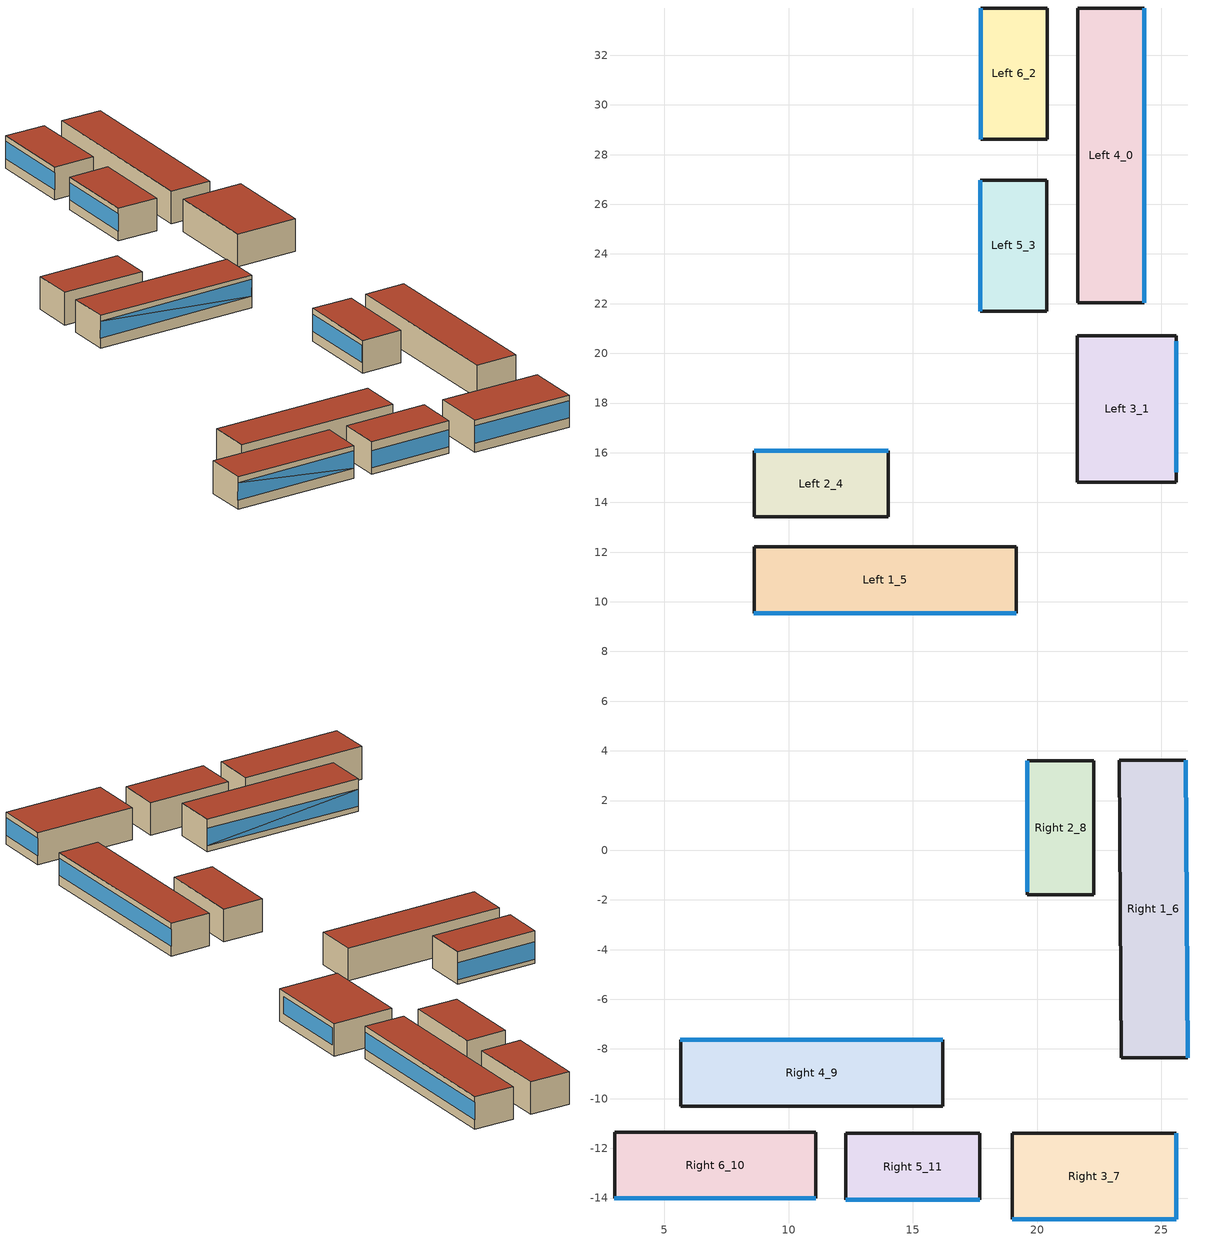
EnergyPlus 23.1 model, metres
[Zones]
Left 4_0
 floor outside (UVal_0.2_Mass): 24.31,22.04 21.64,22.04 21.64,33.9 24.31,33.9 z15.3
 wall outside (UVal_0.2_Light): 24.31,22.04 24.31,33.9 21.64,33.9 21.64,22.04 24.31,22.04 z15.3:17.4
 window (defaultGlazing): 24.31,22.04 24.31,33.9 z15.94:17.04
 roof outside (UVal_0.4_Mass): 24.31,33.9 21.64,33.9 21.64,22.04 24.31,22.04 z17.4
Left 3_1
 floor outside (UVal_0.2_Mass): 25.61,14.81 21.61,14.81 21.61,20.71 25.61,20.71 z15.3
 wall outside (UVal_0.2_Light): 25.61,14.81 25.61,20.71 21.61,20.71 21.61,14.81 25.61,14.81 z15.3:17.4
 window (defaultGlazing): 25.61,15.22 25.61,20.5 z15.94:17.04
 roof outside (UVal_0.4_Mass): 25.61,20.71 21.61,20.71 21.61,14.81 25.61,14.81 z17.4
Left 6_2
 floor outside (UVal_0.2_Mass): 20.41,28.63 17.74,28.63 17.74,33.9 20.41,33.9 z15.3
 wall outside (UVal_0.2_Light): 20.41,28.63 20.41,33.9 17.74,33.9 17.74,28.63 20.41,28.63 z15.3:17.4
 window (defaultGlazing): 17.74,33.9 17.74,28.63 z15.94:17.04
 roof outside (UVal_0.4_Mass): 20.41,33.9 17.74,33.9 17.74,28.63 20.41,28.63 z17.4
Left 5_3
 floor outside (UVal_0.2_Mass): 20.39,21.7 17.71,21.7 17.71,26.98 20.39,26.98 z15.3
 wall outside (UVal_0.2_Light): 20.39,21.7 20.39,26.98 17.71,26.98 17.71,21.7 20.39,21.7 z15.3:17.4
 window (defaultGlazing): 17.71,26.98 17.71,21.7 z15.94:17.04
 roof outside (UVal_0.4_Mass): 20.39,26.98 17.71,26.98 17.71,21.7 20.39,21.7 z17.4
Left 2_4
 floor outside (UVal_0.2_Mass): 14.01,16.09 14.01,13.41 8.61,13.41 8.61,16.09 z15.3
 wall outside (UVal_0.2_Light): 14.01,16.09 8.61,16.09 8.61,13.41 14.01,13.41 14.01,16.09 z15.3:17.4
 window (defaultGlazing): 14.01,16.09 8.61,16.09 z15.58:16.68
 roof outside (UVal_0.4_Mass): 8.61,16.09 8.61,13.41 14.01,13.41 14.01,16.09 z17.4
Left 1_5
 floor outside (UVal_0.2_Mass): 19.16,12.21 19.16,9.54 8.61,9.54 8.61,12.21 z15.3
 wall outside (UVal_0.2_Light): 19.16,12.21 8.61,12.21 8.61,9.54 19.16,9.54 19.16,12.21 z15.3:17.4
 window (defaultGlazing): 8.6,9.54,15.94 19.15,9.54,16.02 8.61,9.54,17.04; 8.61,9.54,17.04 19.15,9.54,16.02 19.16,9.54,17.12
 roof outside (UVal_0.4_Mass): 8.61,12.21 8.61,9.54 19.16,9.54 19.16,12.21 z17.4
Right 1_6
 floor outside (UVal_0.2_Mass): 26.06,-8.34 23.39,-8.36 23.3,3.61 25.98,3.62 z15.3
 wall outside (UVal_0.2_Light): 26.06,-8.34 25.98,3.62 23.3,3.61 23.39,-8.36 26.06,-8.34 z15.3:17.4
 window (defaultGlazing): 26.06,-8.34 25.98,3.62 z15.94:17.04
 roof outside (UVal_0.4_Mass): 25.98,3.62 23.3,3.61 23.39,-8.36 26.06,-8.34 z17.4
Right 3_7
 floor outside (UVal_0.2_Mass): 25.6,-11.39 25.6,-14.84 19,-14.84 19,-11.39 z15.33
 wall outside (UVal_0.2_Light): 25.6,-11.39 19,-11.39 19,-14.84 25.6,-14.84 25.6,-11.39 z15.33:17.4
 window (defaultGlazing): 19,-14.84 25.6,-14.84 / 25.6,-14.84 25.6,-11.39 z15.94:17.04
 roof outside (UVal_0.4_Mass): 19,-11.39 19,-14.84 25.6,-14.84 25.6,-11.39 z17.4
Right 2_8
 floor outside (UVal_0.2_Mass): 19.61,3.61 22.29,3.61 22.29,-1.79 19.61,-1.79 z15.3
 wall outside (UVal_0.2_Light): 19.61,3.61 19.61,-1.79 22.29,-1.79 22.29,3.61 19.61,3.61 z15.3:17.4
 window (defaultGlazing): 19.61,3.61 19.61,-1.66 z15.94:17.04
 roof outside (UVal_0.4_Mass): 19.61,-1.79 22.29,-1.79 22.29,3.61 19.61,3.61 z17.4
Right 4_9
 floor outside (UVal_0.2_Mass): 16.2,-7.62 16.2,-10.3 5.65,-10.3 5.65,-7.62 z15.3
 wall outside (UVal_0.2_Light): 16.2,-7.62 5.65,-7.62 5.65,-10.3 16.2,-10.3 16.2,-7.62 z15.3:17.4
 window (defaultGlazing): 16.18,-7.62,15.69 5.63,-7.62,15.61 5.65,-7.62,16.72; 16.18,-7.62,15.69 5.65,-7.62,16.72 16.2,-7.62,16.8
 roof outside (UVal_0.4_Mass): 5.65,-7.62 5.65,-10.3 16.2,-10.3 16.2,-7.62 z17.4
Right 6_10
 floor outside (UVal_0.2_Mass): 11.1,-11.34 11.1,-14.02 3,-14.02 3,-11.34 z15.3
 wall outside (UVal_0.2_Light): 11.1,-11.34 3,-11.34 3,-14.02 11.1,-14.02 11.1,-11.34 z15.3:17.4
 window (defaultGlazing): 2.99,-14.02,15.9 11.09,-14.02,15.97 3,-14.02,17.01; 3,-14.02,17.01 11.09,-14.02,15.97 11.1,-14.02,17.07
 roof outside (UVal_0.4_Mass): 3,-11.34 3,-14.02 11.1,-14.02 11.1,-11.34 z17.4
Right 5_11
 floor outside (UVal_0.2_Mass): 17.7,-11.4 17.7,-14.07 12.3,-14.07 12.3,-11.4 z15.3
 wall outside (UVal_0.2_Light): 17.7,-11.4 12.3,-11.4 12.3,-14.07 17.7,-14.07 17.7,-11.4 z15.3:17.4
 window (Optigray): 12.3,-14.07 17.7,-14.07 z15.71:16.82
 roof outside (UVal_0.4_Mass): 12.3,-11.4 12.3,-14.07 17.7,-14.07 17.7,-11.4 z17.4
[Site:GroundTemperature:BuildingSurface]
18, 18, 18, 18, 18, 18, 18, 18, 18, 18, 18, 18
[Site:GroundReflectance]
0.2, 0.2, 0.2, 0.2, 0.2, 0.2, 0.2, 0.2, 0.2, 0.2, 0.2, 0.2
[Site:GroundReflectance:SnowModifier]
1, 1
[Site:WeatherStation]
Wind Sensor Height Above Ground {m}=10; Wind Speed Profile Exponent=0.22; Wind Speed Profile Boundary Layer Thickness {m}=370; Air Temperature Sensor Height Above Ground {m}=1.5
[SizingPeriod:WeatherFileConditionType] Use Weather File Daylight Saving Period=No; Use Weather File Rain and Snow Indicators=No
Name | Period Selection | Day Type
Extreme Summer Weather Period for Design | SummerExtreme | SummerDesignDay
Extreme Winter Weather Period for Design | WinterExtreme | WinterDesignDay
[Building]
Building: North Axis {deg}=0; Terrain=Suburbs; Loads Convergence Tolerance Value=0.04; Temperature Convergence Tolerance Value {deltaC}=0.25; Solar Distribution=FullExterior; Maximum Number of Warmup Days=25; Minimum Number of Warmup Days=6
[Construction]
UVal_0.2_Light: Mineral Wool_0.195_UVal_0.2_Light, Gypsum Board_0.02_UVal_0.2_Light
UVal_0.4_Mass: Mineral Wool_0.0915_UVal_0.4_Mass, General Concrete_0.2_UVal_0.4_Mass
UVal_0.2_Mass: Mineral Wool_0.194_UVal_0.2_Mass, General Concrete_0.2_UVal_0.2_Mass
defaultGlazing: defaultGlazingMat_0.006_defaultGlazing
Optigray: Optigray  6mm_0.0057_Optigray
[Material]
Mineral Wool_0.195_UVal_0.2_Light: Roughness=Rough; @UVal_0.2_Light:Mineral Wool-Thickness@ [m]=0.195; @UVal_0.2_Light:Mineral Wool-Conductivity@ [W/m-K]=0.041; @UVal_0.2_Light:Mineral Wool-Density@ [kg/m3]=155; @UVal_0.2_Light:Mineral Wool-SpecificHeat@ [J/kg-K]=1130; @UVal_0.2_Light:Mineral Wool-ThermalEmittance@=0.9; @UVal_0.2_Light:Mineral Wool-SolarAbsorptance@=0.7; @UVal_0.2_Light:Mineral Wool-VisibleAbsorptance@=0.7
Gypsum Board_0.02_UVal_0.2_Light: Roughness=MediumSmooth; @UVal_0.2_Light:Gypsum Board-Thickness@ [m]=0.02; @UVal_0.2_Light:Gypsum Board-Conductivity@ [W/m-K]=0.16; @UVal_0.2_Light:Gypsum Board-Density@ [kg/m3]=800; @UVal_0.2_Light:Gypsum Board-SpecificHeat@ [J/kg-K]=1090; @UVal_0.2_Light:Gypsum Board-ThermalEmittance@=0.9; @UVal_0.2_Light:Gypsum Board-SolarAbsorptance@=0.7; @UVal_0.2_Light:Gypsum Board-VisibleAbsorptance@=0.7
Mineral Wool_0.0915_UVal_0.4_Mass: Roughness=Rough; @UVal_0.4_Mass:Mineral Wool-Thickness@ [m]=0.0915; @UVal_0.4_Mass:Mineral Wool-Conductivity@ [W/m-K]=0.041; @UVal_0.4_Mass:Mineral Wool-Density@ [kg/m3]=155; @UVal_0.4_Mass:Mineral Wool-SpecificHeat@ [J/kg-K]=1130; @UVal_0.4_Mass:Mineral Wool-ThermalEmittance@=0.9; @UVal_0.4_Mass:Mineral Wool-SolarAbsorptance@=0.7; @UVal_0.4_Mass:Mineral Wool-VisibleAbsorptance@=0.7
General Concrete_0.2_UVal_0.4_Mass: Roughness=Rough; @UVal_0.4_Mass:General Concrete-Thickness@ [m]=0.2; @UVal_0.4_Mass:General Concrete-Conductivity@ [W/m-K]=2; @UVal_0.4_Mass:General Concrete-Density@ [kg/m3]=2400; @UVal_0.4_Mass:General Concrete-SpecificHeat@ [J/kg-K]=950; @UVal_0.4_Mass:General Concrete-ThermalEmittance@=0.9; @UVal_0.4_Mass:General Concrete-SolarAbsorptance@=0.7; @UVal_0.4_Mass:General Concrete-VisibleAbsorptance@=0.7
Mineral Wool_0.194_UVal_0.2_Mass: Roughness=Rough; @UVal_0.2_Mass:Mineral Wool-Thickness@ [m]=0.194; @UVal_0.2_Mass:Mineral Wool-Conductivity@ [W/m-K]=0.041; @UVal_0.2_Mass:Mineral Wool-Density@ [kg/m3]=155; @UVal_0.2_Mass:Mineral Wool-SpecificHeat@ [J/kg-K]=1130; @UVal_0.2_Mass:Mineral Wool-ThermalEmittance@=0.9; @UVal_0.2_Mass:Mineral Wool-SolarAbsorptance@=0.7; @UVal_0.2_Mass:Mineral Wool-VisibleAbsorptance@=0.7
General Concrete_0.2_UVal_0.2_Mass: Roughness=Rough; @UVal_0.2_Mass:General Concrete-Thickness@ [m]=0.2; @UVal_0.2_Mass:General Concrete-Conductivity@ [W/m-K]=2; @UVal_0.2_Mass:General Concrete-Density@ [kg/m3]=2400; @UVal_0.2_Mass:General Concrete-SpecificHeat@ [J/kg-K]=950; @UVal_0.2_Mass:General Concrete-ThermalEmittance@=0.9; @UVal_0.2_Mass:General Concrete-SolarAbsorptance@=0.7; @UVal_0.2_Mass:General Concrete-VisibleAbsorptance@=0.7
[WindowMaterial:Glazing] IR transmittance at normal incidence=0; IR emissivity: front side=0.84; IR emissivity: back side=0.84; Dirt Correction Factor for Solar and Visible Transmittance=1
Name | Optical data type [SpectralAverage or Spectral] | Thickness [m] | Solar transmittance at normal incidence | Solar reflectance at normal incidence: front side | Solar reflectance at normal incidence: back side | Visible transmittance at normal incidence | Visible reflectance at normal incidence: front side | Visible reflectance at normal incidence: back side | Conductivity [W/m-K] | Name of spectral data set when Optical Data Type = Spectral
defaultGlazingMat_0.006_defaultGlazing | SpectralAverage | 0.006 | 0.775 | 0.071 | 0.071 | 0.881 | 0.08 | 0.08 | 0.9
Optigray  6mm_0.0057_Optigray | Spectral | 0.0057 | 0.512 | 0.0547 | 0.0547 | 0.6289 | 0.0616 | 0.0616 | 1.0003 | Optigray  6mm_0.0057_OptigrayOptical
[MaterialProperty:GlazingSpectralData]
Optigray  6mm_0.0057_OptigrayOptical: 0.3, 0, 0.0472, 0.0472, 0.305, 0.0002, 0.047, 0.047, 0.31, 0, 0.0468, 0.0468, 0.315, 0, 0.0467, 0.0467, 0.32, 0.0002, 0.0466, 0.0466, 0.325, 0.0002, 0.0464, 0.0464, 0.33, 0.0027, 0.0463, 0.0463, 0.335, 0.0151, 0.0462, 0.0462, 0.34, 0.0535, 0.0462, 0.0462, 0.345, 0.1283, 0.0468, 0.0468, 0.35, 0.2329, 0.0486, 0.0486, 0.355, 0.345, 0.0517, 0.0517, 0.36, 0.4446, 0.0556, 0.0556, 0.365, 0.5189, 0.059, 0.059, 0.37, 0.5591, 0.0611, 0.0611, 0.375, 0.5537, 0.0606, 0.0606, 0.38, 0.5364, 0.0596, 0.0596, 0.385, 0.5711, 0.0614, 0.0614, 0.39, 0.6234, 0.0643, 0.0643, 0.395, 0.6566, 0.0663, 0.0663, 0.4, 0.6702, 0.067, 0.067, 0.405, 0.6697, 0.0669, 0.0669, 0.41, 0.6619, 0.0663, 0.0663, 0.415, 0.6523, 0.0655, 0.0655, 0.42, 0.645, 0.0649, 0.0649, 0.425, 0.6399, 0.0645, 0.0645, 0.43, 0.6342, 0.064, 0.064, 0.435, 0.6274, 0.0635, 0.0635, 0.44, 0.6227, 0.0631, 0.0631, 0.445, 0.6228, 0.063, 0.063, 0.45, 0.6258, 0.0631, 0.0631, 0.455, 0.6291, 0.0632, 0.0632, 0.46, 0.6311, 0.0632, 0.0632, 0.465, 0.631, 0.0631, 0.0631, 0.47, 0.63, 0.063, 0.063, 0.475, 0.6279, 0.0627, 0.0627, 0.48, 0.6258, 0.0625, 0.0625, 0.485, 0.624, 0.0623, 0.0623, 0.49, 0.6222, 0.0622, 0.0622, 0.495, 0.6217, 0.062, 0.062, 0.5, 0.6218, 0.062, 0.062, 0.505, 0.6211, 0.0618, 0.0618, 0.51, 0.62, 0.0617, 0.0617, 0.515, 0.6196, 0.0616, 0.0616, 0.52, 0.6195, 0.0615, 0.0615, 0.525, 0.6201, 0.0615, 0.0615, 0.53, 0.6223, 0.0615, 0.0615, 0.535, 0.6272, 0.0618, 0.0618, 0.54, 0.635, 0.0622, 0.0622, 0.545, 0.6446, 0.0627, 0.0627, 0.55, 0.6548, 0.0632, 0.0632, 0.555, 0.6622, 0.0636, 0.0636, 0.56, 0.6647, 0.0637, 0.0637, 0.565, 0.662, 0.0635, 0.0635, 0.57, 0.6548, 0.063, 0.063, 0.575, 0.6437, 0.0622, 0.0622, 0.58, 0.6302, 0.0614, 0.0614, 0.585, 0.617, 0.0605, 0.0605, 0.59, 0.6078, 0.06, 0.06, 0.595, 0.6047, 0.0597, 0.0597, 0.6, 0.6055, 0.0597, 0.0597, 0.605, 0.6065, 0.0597, 0.0597, 0.61, 0.6064, 0.0597, 0.0597, 0.615, 0.6051, 0.0596, 0.0596, 0.62, 0.6027, 0.0594, 0.0594, 0.625, 0.5989, 0.0591, 0.0591, 0.63, 0.5934, 0.0588, 0.0588, 0.635, 0.5872, 0.0584, 0.0584, 0.64, 0.5814, 0.058, 0.058, 0.645, 0.5765, 0.0577, 0.0577, 0.65, 0.5734, 0.0575, 0.0575, 0.655, 0.5723, 0.0574, 0.0574, 0.66, 0.5728, 0.0574, 0.0574, 0.665, 0.5755, 0.0575, 0.0575, 0.67, 0.5794, 0.0577, 0.0577, 0.675, 0.5846, 0.0579, 0.0579, 0.68, 0.5903, 0.0582, 0.0582, 0.685, 0.5957, 0.0585, 0.0585, 0.69, 0.5995, 0.0586, 0.0586, 0.695, 0.6014, 0.0587, 0.0587, 0.7, 0.6004, 0.0586, 0.0586, 0.705, 0.5978, 0.0584, 0.0584, 0.71, 0.5938, 0.0582, 0.0582, 0.715, 0.5883, 0.0579, 0.0579, 0.72, 0.5819, 0.0575, 0.0575, 0.725, 0.5752, 0.0571, 0.0571, 0.73, 0.5682, 0.0567, 0.0567, 0.735, 0.5604, 0.0563, 0.0563, 0.74, 0.5524, 0.0558, 0.0558, 0.745, 0.5448, 0.0554, 0.0554, 0.75, 0.5375, 0.055, 0.055, 0.755, 0.5293, 0.0546, 0.0546, 0.76, 0.5214, 0.0542, 0.0542, 0.765, 0.514, 0.0538, 0.0538, 0.77, 0.5071, 0.0535, 0.0535, 0.775, 0.4998, 0.0531, 0.0531, 0.78, 0.4927, 0.0528, 0.0528, 0.785, 0.486, 0.0525, 0.0525, 0.79, 0.4794, 0.0522, 0.0522, 0.795, 0.4729, 0.0519, 0.0519, 0.8, 0.4671, 0.0516, 0.0516, 0.805, 0.4612, 0.0513, 0.0513, 0.81, 0.4548, 0.051, 0.051, 0.815, 0.4493, 0.0508, 0.0508, 0.82, 0.4442, 0.0506, 0.0506, 0.825, 0.4382, 0.0503, 0.0503, 0.83, 0.4327, 0.0501, 0.0501, 0.835, 0.4285, 0.0499, 0.0499, 0.84, 0.424, 0.0497, 0.0497, 0.845, 0.4195, 0.0495, 0.0495, 0.85, 0.415, 0.0493, 0.0493, 0.855, 0.4105, 0.0491, 0.0491, 0.86, 0.4049, 0.0489, 0.0489, 0.865, 0.4014, 0.0488, 0.0488, 0.87, 0.3979, 0.0486, 0.0486, 0.875, 0.3946, 0.0485, 0.0485, 0.88, 0.3915, 0.0484, 0.0484, 0.885, 0.3884, 0.0483, 0.0483, 0.89, 0.3855, 0.0481, 0.0481, 0.895, 0.3828, 0.048, 0.048, 0.9, 0.3802, 0.0479, 0.0479, 0.905, 0.3776, 0.0478, 0.0478, 0.91, 0.3752, 0.0477, 0.0477, 0.915, 0.3729, 0.0476, 0.0476, 0.92, 0.3706, 0.0476, 0.0476, 0.925, 0.3685, 0.0475, 0.0475, 0.93, 0.3665, 0.0474, 0.0474, 0.935, 0.3646, 0.0473, 0.0473, 0.94, 0.3627, 0.0472, 0.0472, 0.945, 0.3611, 0.0472, 0.0472, 0.95, 0.3594, 0.0471, 0.0471, 0.955, 0.3579, 0.047, 0.047, 0.96, 0.3564, 0.047, 0.047, 0.965, 0.3551, 0.0469, 0.0469, 0.97, 0.3538, 0.0469, 0.0469, 0.975, 0.3526, 0.0468, 0.0468, 0.98, 0.3514, 0.0468, 0.0468, 0.985, 0.3503, 0.0467, 0.0467, 0.99, 0.3494, 0.0467, 0.0467, 0.995, 0.3483, 0.0466, 0.0466, 1, 0.3475, 0.0466, 0.0466, 1.005, 0.3467, 0.0466, 0.0466, 1.01, 0.3458, 0.0465, 0.0465, 1.015, 0.3452, 0.0465, 0.0465, 1.02, 0.3447, 0.0464, 0.0464, 1.025, 0.344, 0.0464, 0.0464, 1.03, 0.3434, 0.0464, 0.0464, 1.035, 0.3428, 0.0463, 0.0463, 1.04, 0.3426, 0.0463, 0.0463, 1.045, 0.3419, 0.0463, 0.0463, 1.05, 0.3415, 0.0463, 0.0463, 1.055, 0.3412, 0.0462, 0.0462, 1.06, 0.3409, 0.0462, 0.0462, 1.065, 0.3405, 0.0462, 0.0462, 1.07, 0.3403, 0.0462, 0.0462, 1.075, 0.3401, 0.0462, 0.0462, 1.08, 0.3399, 0.0462, 0.0462, 1.085, 0.3397, 0.0461, 0.0461, 1.09, 0.3396, 0.0461, 0.0461, 1.095, 0.3395, 0.0461, 0.0461, 1.1, 0.3394, 0.0461, 0.0461, 1.105, 0.3394, 0.0461, 0.0461, 1.11, 0.3396, 0.0461, 0.0461, 1.115, 0.3395, 0.0461, 0.0461, 1.12, 0.3396, 0.0461, 0.0461, 1.125, 0.3395, 0.0461, 0.0461, 1.13, 0.3394, 0.046, 0.046, 1.135, 0.3396, 0.046, 0.046, 1.14, 0.3398, 0.046, 0.046, 1.145, 0.3401, 0.046, 0.046, 1.15, 0.3404, 0.046, 0.046, 1.155, 0.3407, 0.046, 0.046, 1.16, 0.3409, 0.046, 0.046, 1.165, 0.3414, 0.046, 0.046, 1.17, 0.3417, 0.046, 0.046, 1.175, 0.3421, 0.046, 0.046, 1.18, 0.3426, 0.046, 0.046, 1.185, 0.3432, 0.0461, 0.0461, 1.19, 0.3439, 0.0461, 0.0461, 1.195, 0.3445, 0.0461, 0.0461, 1.2, 0.3452, 0.0461, 0.0461, 1.205, 0.3457, 0.0461, 0.0461, 1.21, 0.3466, 0.0461, 0.0461, 1.215, 0.3476, 0.0461, 0.0461, 1.22, 0.3485, 0.0461, 0.0461, 1.225, 0.3496, 0.0462, 0.0462, 1.23, 0.3507, 0.0462, 0.0462, 1.235, 0.3518, 0.0462, 0.0462, 1.24, 0.3531, 0.0462, 0.0462, 1.245, 0.3543, 0.0463, 0.0463, 1.25, 0.3557, 0.0463, 0.0463, 1.255, 0.3571, 0.0463, 0.0463, 1.26, 0.3586, 0.0464, 0.0464, 1.265, 0.3602, 0.0464, 0.0464, 1.27, 0.3618, 0.0465, 0.0465, 1.275, 0.3635, 0.0465, 0.0465, 1.28, 0.3654, 0.0466, 0.0466, 1.285, 0.3673, 0.0466, 0.0466, 1.29, 0.3692, 0.0467, 0.0467, 1.295, 0.3711, 0.0467, 0.0467, 1.3, 0.3732, 0.0468, 0.0468, 1.305, 0.3755, 0.0469, 0.0469, 1.31, 0.3777, 0.0469, 0.0469, 1.315, 0.38, 0.047, 0.047, 1.32, 0.3822, 0.0471, 0.0471, 1.325, 0.3846, 0.0471, 0.0471, 1.33, 0.3871, 0.0472, 0.0472, 1.335, 0.3895, 0.0473, 0.0473, 1.34, 0.392, 0.0474, 0.0474, 1.345, 0.3946, 0.0475, 0.0475, 1.35, 0.3972, 0.0475, 0.0475, 1.355, 0.3997, 0.0476, 0.0476, 1.36, 0.4024, 0.0477, 0.0477, 1.365, 0.4053, 0.0478, 0.0478, 1.37, 0.4079, 0.0479, 0.0479, 1.375, 0.4106, 0.048, 0.048, 1.38, 0.4133, 0.0481, 0.0481, 1.385, 0.416, 0.0482, 0.0482, 1.39, 0.4183, 0.0482, 0.0482, 1.395, 0.4205, 0.0483, 0.0483, 1.4, 0.4231, 0.0484, 0.0484, 1.405, 0.4256, 0.0485, 0.0485, 1.41, 0.4282, 0.0486, 0.0486, 1.415, 0.4312, 0.0487, 0.0487, 1.42, 0.4342, 0.0488, 0.0488, 1.425, 0.4373, 0.0489, 0.0489, 1.43, 0.4405, 0.049, 0.049, 1.435, 0.4438, 0.0491, 0.0491, 1.44, 0.4472, 0.0493, 0.0493, 1.445, 0.4505, 0.0494, 0.0494, 1.45, 0.4537, 0.0495, 0.0495, 1.455, 0.4569, 0.0496, 0.0496, 1.46, 0.4602, 0.0497, 0.0497, 1.465, 0.4635, 0.0499, 0.0499, 1.47, 0.4668, 0.05, 0.05, 1.475, 0.47, 0.0501, 0.0501, 1.48, 0.4733, 0.0502, 0.0502, 1.485, 0.4765, 0.0504, 0.0504, 1.49, 0.4797, 0.0505, 0.0505, 1.495, 0.483, 0.0506, 0.0506, 1.5, 0.4863, 0.0508, 0.0508, 1.505, 0.4893, 0.0509, 0.0509, 1.51, 0.4926, 0.051, 0.051, 1.515, 0.4957, 0.0511, 0.0511, 1.52, 0.4987, 0.0513, 0.0513, 1.525, 0.5019, 0.0514, 0.0514, 1.53, 0.505, 0.0515, 0.0515, 1.535, 0.5079, 0.0516, 0.0516, 1.54, 0.5107, 0.0518, 0.0518, 1.545, 0.5137, 0.0519, 0.0519, 1.55, 0.5166, 0.052, 0.052, 1.555, 0.5192, 0.0521, 0.0521, 1.56, 0.5221, 0.0522, 0.0522, 1.565, 0.5248, 0.0524, 0.0524, 1.57, 0.5272, 0.0525, 0.0525, 1.575, 0.5298, 0.0526, 0.0526, 1.58, 0.5323, 0.0527, 0.0527, 1.585, 0.5346, 0.0528, 0.0528, 1.59, 0.537, 0.0529, 0.0529, 1.595, 0.5392, 0.053, 0.053, 1.6, 0.5413, 0.0531, 0.0531, 1.605, 0.5434, 0.0532, 0.0532, 1.61, 0.5453, 0.0532, 0.0532, 1.615, 0.5471, 0.0533, 0.0533, 1.62, 0.5488, 0.0534, 0.0534, 1.625, 0.5505, 0.0535, 0.0535, 1.63, 0.5521, 0.0535, 0.0535, 1.635, 0.5535, 0.0536, 0.0536, 1.64, 0.5549, 0.0536, 0.0536, 1.645, 0.5561, 0.0537, 0.0537, 1.65, 0.5574, 0.0538, 0.0538, 1.655, 0.5586, 0.0538, 0.0538, 1.66, 0.5595, 0.0538, 0.0538, 1.665, 0.5604, 0.0539, 0.0539, 1.67, 0.5613, 0.0539, 0.0539, 1.675, 0.5621, 0.0539, 0.0539, 1.68, 0.5629, 0.054, 0.054, 1.685, 0.5635, 0.054, 0.054, 1.69, 0.5641, 0.054, 0.054, 1.695, 0.5646, 0.054, 0.054, 1.7, 0.5651, 0.054, 0.054, 1.705, 0.5656, 0.0541, 0.0541, 1.71, 0.5659, 0.0541, 0.0541, 1.715, 0.5661, 0.0541, 0.0541, 1.72, 0.5662, 0.0541, 0.0541, 1.725, 0.5664, 0.0541, 0.0541, 1.73, 0.5666, 0.0541, 0.0541, 1.735, 0.5668, 0.0541, 0.0541, 1.74, 0.5669, 0.0541, 0.0541, 1.745, 0.5669, 0.054, 0.054, 1.75, 0.567, 0.054, 0.054, 1.755, 0.5669, 0.054, 0.054, 1.76, 0.5669, 0.054, 0.054, 1.765, 0.567, 0.054, 0.054, 1.77, 0.5669, 0.054, 0.054, 1.775, 0.5668, 0.054, 0.054, 1.78, 0.5668, 0.054, 0.054, 1.785, 0.5666, 0.054, 0.054, 1.79, 0.5666, 0.054, 0.054, 1.795, 0.5667, 0.054, 0.054, 1.8, 0.5665, 0.0539, 0.0539, 1.805, 0.5664, 0.0539, 0.0539, 1.81, 0.5664, 0.0539, 0.0539, 1.815, 0.5663, 0.0539, 0.0539, 1.82, 0.5662, 0.0539, 0.0539, 1.825, 0.5661, 0.0539, 0.0539, 1.83, 0.5662, 0.0539, 0.0539, 1.835, 0.5664, 0.0539, 0.0539, 1.84, 0.5664, 0.0539, 0.0539, 1.845, 0.5664, 0.0538, 0.0538, 1.85, 0.5664, 0.0538, 0.0538, 1.855, 0.5666, 0.0538, 0.0538, 1.86, 0.5666, 0.0538, 0.0538, 1.865, 0.5667, 0.0538, 0.0538, 1.87, 0.5668, 0.0538, 0.0538, 1.875, 0.567, 0.0538, 0.0538, 1.88, 0.5671, 0.0538, 0.0538, 1.885, 0.5672, 0.0538, 0.0538, 1.89, 0.5674, 0.0538, 0.0538, 1.895, 0.5675, 0.0538, 0.0538, 1.9, 0.5677, 0.0538, 0.0538, 1.905, 0.5679, 0.0538, 0.0538, 1.91, 0.568, 0.0538, 0.0538, 1.915, 0.5682, 0.0538, 0.0538, 1.92, 0.5684, 0.0538, 0.0538, 1.925, 0.5686, 0.0538, 0.0538, 1.93, 0.5688, 0.0538, 0.0538, 1.935, 0.5691, 0.0538, 0.0538, 1.94, 0.5694, 0.0538, 0.0538, 1.945, 0.5697, 0.0538, 0.0538, 1.95, 0.5699, 0.0538, 0.0538, 1.955, 0.5701, 0.0538, 0.0538, 1.96, 0.5706, 0.0539, 0.0539, 1.965, 0.5709, 0.0539, 0.0539, 1.97, 0.5713, 0.0539, 0.0539, 1.975, 0.5717, 0.0539, 0.0539, 1.98, 0.5723, 0.0539, 0.0539, 1.985, 0.5727, 0.0539, 0.0539, 1.99, 0.573, 0.0539, 0.0539, 1.995, 0.5736, 0.0539, 0.0539, 2, 0.5741, 0.054, 0.054, 2.005, 0.5747, 0.054, 0.054, 2.01, 0.5752, 0.054, 0.054, 2.015, 0.5758, 0.054, 0.054, 2.02, 0.5764, 0.054, 0.054, 2.025, 0.5769, 0.054, 0.054, 2.03, 0.5777, 0.0541, 0.0541, 2.035, 0.5783, 0.0541, 0.0541, 2.04, 0.5791, 0.0541, 0.0541, 2.045, 0.5797, 0.0542, 0.0542, 2.05, 0.5804, 0.0542, 0.0542, 2.055, 0.5811, 0.0542, 0.0542, 2.06, 0.5819, 0.0542, 0.0542, 2.065, 0.5826, 0.0543, 0.0543, 2.07, 0.5833, 0.0543, 0.0543, 2.075, 0.5839, 0.0543, 0.0543, 2.08, 0.5847, 0.0543, 0.0543, 2.085, 0.5854, 0.0544, 0.0544, 2.09, 0.5861, 0.0544, 0.0544, 2.095, 0.5867, 0.0544, 0.0544, 2.1, 0.5873, 0.0544, 0.0544, 2.105, 0.5879, 0.0545, 0.0545, 2.11, 0.5886, 0.0545, 0.0545, 2.115, 0.589, 0.0545, 0.0545, 2.12, 0.5895, 0.0545, 0.0545, 2.125, 0.59, 0.0545, 0.0545, 2.13, 0.5905, 0.0545, 0.0545, 2.135, 0.5908, 0.0545, 0.0545, 2.14, 0.5909, 0.0545, 0.0545, 2.145, 0.5912, 0.0545, 0.0545, 2.15, 0.5912, 0.0545, 0.0545, 2.155, 0.5913, 0.0545, 0.0545, 2.16, 0.5911, 0.0545, 0.0545, 2.165, 0.5904, 0.0545, 0.0545, 2.17, 0.5899, 0.0545, 0.0545, 2.175, 0.5887, 0.0544, 0.0544, 2.18, 0.5868, 0.0543, 0.0543, 2.185, 0.5847, 0.0542, 0.0542, 2.19, 0.5825, 0.0541, 0.0541, 2.195, 0.5802, 0.054, 0.054, 2.2, 0.5784, 0.0539, 0.0539, 2.205, 0.5772, 0.0539, 0.0539, 2.21, 0.5764, 0.0538, 0.0538, 2.215, 0.5761, 0.0538, 0.0538, 2.22, 0.5764, 0.0538, 0.0538, 2.225, 0.5769, 0.0538, 0.0538, 2.23, 0.5779, 0.0539, 0.0539, 2.235, 0.579, 0.0539, 0.0539, 2.24, 0.5803, 0.054, 0.054, 2.245, 0.582, 0.054, 0.054, 2.25, 0.5834, 0.0541, 0.0541, 2.255, 0.585, 0.0542, 0.0542, 2.26, 0.5865, 0.0542, 0.0542, 2.265, 0.588, 0.0543, 0.0543, 2.27, 0.5897, 0.0544, 0.0544, 2.275, 0.5911, 0.0544, 0.0544, 2.28, 0.5925, 0.0545, 0.0545, 2.285, 0.5939, 0.0546, 0.0546, 2.29, 0.5952, 0.0546, 0.0546, 2.295, 0.5963, 0.0547, 0.0547, 2.3, 0.5974, 0.0547, 0.0547, 2.305, 0.5985, 0.0548, 0.0548, 2.31, 0.5995, 0.0548, 0.0548, 2.315, 0.6004, 0.0549, 0.0549, 2.32, 0.6012, 0.0549, 0.0549, 2.325, 0.6019, 0.0549, 0.0549, 2.33, 0.6028, 0.055, 0.055, 2.335, 0.6034, 0.055, 0.055, 2.34, 0.6041, 0.055, 0.055, 2.345, 0.6047, 0.055, 0.055, 2.35, 0.6053, 0.055, 0.055, 2.355, 0.6056, 0.0551, 0.0551, 2.36, 0.606, 0.0551, 0.0551, 2.365, 0.6063, 0.0551, 0.0551, 2.37, 0.6065, 0.0551, 0.0551, 2.375, 0.6068, 0.0551, 0.0551, 2.38, 0.6068, 0.0551, 0.0551, 2.385, 0.6067, 0.0551, 0.0551, 2.39, 0.6066, 0.055, 0.055, 2.395, 0.6064, 0.055, 0.055, 2.4, 0.606, 0.055, 0.055, 2.405, 0.6057, 0.055, 0.055, 2.41, 0.6051, 0.0549, 0.0549, 2.415, 0.6043, 0.0549, 0.0549, 2.42, 0.6034, 0.0548, 0.0548, 2.425, 0.6028, 0.0548, 0.0548, 2.43, 0.6016, 0.0547, 0.0547, 2.435, 0.6007, 0.0547, 0.0547, 2.44, 0.5997, 0.0546, 0.0546, 2.445, 0.5983, 0.0545, 0.0545, 2.45, 0.5969, 0.0544, 0.0544, 2.455, 0.596, 0.0544, 0.0544, 2.46, 0.5946, 0.0543, 0.0543, 2.465, 0.5937, 0.0543, 0.0543, 2.47, 0.5926, 0.0542, 0.0542, 2.475, 0.5916, 0.0541, 0.0541, 2.48, 0.5909, 0.0541, 0.0541, 2.485, 0.59, 0.054, 0.054, 2.49, 0.5893, 0.054, 0.054, 2.495, 0.5889, 0.054, 0.054, 2.5, 0.5883, 0.0539, 0.0539
[WindowMaterial:Shade]
Right 5_11:f2:w0_Shade: @Right 5_11:f2:w0-ShadingSystemTransmittanceSolar@=0.5; Solar Reflectance=0.49; @Right 5_11:f2:w0-ShadingSystemTransmittanceVisible@=0.5; Visible reflectance=0.49; Thermal Hemispherical Emissivity=0.9; Infrared Transmittance=0; @Right 5_11:f2:w0-ShadingThickness@ [m]=0.003; @Right 5_11:f2:w0-ShadingConductivity@ [W/m-K]=0.1; @Right 5_11:f2:w0-ShadeGlassDistance@ [m]=0.05; Top opening multiplier=1; Bottom opening multiplier=1; Left-side opening multiplier=1; Right-side opening multiplier=1; Air flow permeability=0
[EnergyManagementSystem:Sensor] Output:Variable Index Key=Environment
Name | Output:Variable
OutdoorTemp | Site Outdoor Air Drybulb Temperature
OutdoorRelHumid | Site Outdoor Air Relative Humidity
[Zone] Rotation [deg]=0; Type=1; Multiplier=1; Zone Inside Convection Algorithm=TARP; Zone Outside Convection Algorithm=DOE-2
Name | Volume [m3] | Area [m2]
Left 4_0 | 66.6372 | 31.732
Left 3_1 | 49.56 | 23.6
Left 6_2; Left 5_3 | 29.6323 | 14.1106
Left 2_4; Right 2_8; Right 5_11 | 30.3345 | 14.445
Left 1_5; Right 4_9 | 59.2646 | 28.2213
Right 1_6 | 67.2386 | 32.0184
Right 3_7 | 47.1099 | 22.7655
Right 6_10 | 45.5017 | 21.6675
[People] OccupancySchedule=occResidential_New; Number of People Calculation Method=People/Area; PeopleDensity [person/m2]=0.19; Fraction Radiant=0.3; Sensible Heat Fraction=AUTOCALCULATE; Carbon Dioxide Generation Rate [m3/s-W]=3.82e-08; Enable ASHRAE 55 Comfort Warnings=No; Mean Radiant Temperature Calculation Type=ZoneAveraged; Clothing Insulation Calculation Method=DynamicClothingModelASHRAE55; Air Velocity Schedule=AirSpeed 0; Thermal Comfort Model 1 Type=AdaptiveASH55
Name | Zone or ZoneList | Activity Level Schedule | Work Efficiency Schedule
People Left 4_0 | Left 4_0 | Left 4_0PeopleActivity | Left 4_0WorkEfficiency
People Left 3_1 | Left 3_1 | Left 3_1PeopleActivity | Left 3_1WorkEfficiency
People Left 6_2 | Left 6_2 | Left 6_2PeopleActivity | Left 6_2WorkEfficiency
People Left 5_3 | Left 5_3 | Left 5_3PeopleActivity | Left 5_3WorkEfficiency
People Left 2_4 | Left 2_4 | Left 2_4PeopleActivity | Left 2_4WorkEfficiency
People Left 1_5 | Left 1_5 | Left 1_5PeopleActivity | Left 1_5WorkEfficiency
People Right 1_6 | Right 1_6 | Right 1_6PeopleActivity | Right 1_6WorkEfficiency
People Right 3_7 | Right 3_7 | Right 3_7PeopleActivity | Right 3_7WorkEfficiency
People Right 2_8 | Right 2_8 | Right 2_8PeopleActivity | Right 2_8WorkEfficiency
People Right 4_9 | Right 4_9 | Right 4_9PeopleActivity | Right 4_9WorkEfficiency
People Right 6_10 | Right 6_10 | Right 6_10PeopleActivity | Right 6_10WorkEfficiency
People Right 5_11 | Right 5_11 | Right 5_11PeopleActivity | Right 5_11WorkEfficiency
[ElectricEquipment] EquipmentAvailibilitySchedule=equipHotelRoom_New; Design Level Calculation Method=Watts/Area; EquipmentPowerDensity [W/m2]=15; Fraction Latent=0; Fraction Radiant=.2; Fraction Lost=0
Name | Zone or ZoneList
Left 4_0 Equipment | Left 4_0
Left 3_1 Equipment | Left 3_1
Left 6_2 Equipment | Left 6_2
Left 5_3 Equipment | Left 5_3
Left 2_4 Equipment | Left 2_4
Left 1_5 Equipment | Left 1_5
Right 1_6 Equipment | Right 1_6
Right 3_7 Equipment | Right 3_7
Right 2_8 Equipment | Right 2_8
Right 4_9 Equipment | Right 4_9
Right 6_10 Equipment | Right 6_10
Right 5_11 Equipment | Right 5_11
[Lights] LightsAvailibilitySchedule=occHotelRoom_New; Design Level Calculation Method=Watts/Area; Return Air Fraction=0; Fraction Radiant=.42; Fraction Visible=.18; Fraction Replaceable=1
Name | Zone or ZoneList | LightingPowerDensity [W/m2]
Left 4_0 General lighting | Left 4_0 | 10
Left 3_1 General lighting | Left 3_1 | 3
Left 6_2 General lighting | Left 6_2 | 3
Left 5_3 General lighting | Left 5_3 | 3
Left 2_4 General lighting | Left 2_4 | 3
Left 1_5 General lighting | Left 1_5 | 3
Right 1_6 General lighting | Right 1_6 | 3
Right 3_7 General lighting | Right 3_7 | 3
Right 2_8 General lighting | Right 2_8 | 3
Right 4_9 General lighting | Right 4_9 | 3
Right 6_10 General lighting | Right 6_10 | 3
Right 5_11 General lighting | Right 5_11 | 3
[ZoneInfiltration:DesignFlowRate] Schedule=On; Design Flow Rate Calculation Method=AirChanges/Hour
Left 4_0Infiltration: Zone or ZoneList=Left 4_0; @Left 4_0-InfiltrationAch@ [Air Changes per Hour]=0.5; @Left 4_0-InfiltrationConstantCoefficient@=1; @Left 4_0-InfiltrationTemperatureCoefficient@=0; @Left 4_0-InfiltrationWindVelocityCoefficient@=0; @Left 4_0-InfiltrationWindVelocitySquaredCoefficient@=0
Left 3_1Infiltration: Zone or ZoneList=Left 3_1; @Left 3_1-InfiltrationAch@ [Air Changes per Hour]=0.5; @Left 3_1-InfiltrationConstantCoefficient@=1; @Left 3_1-InfiltrationTemperatureCoefficient@=0; @Left 3_1-InfiltrationWindVelocityCoefficient@=0; @Left 3_1-InfiltrationWindVelocitySquaredCoefficient@=0
Left 6_2Infiltration: Zone or ZoneList=Left 6_2; @Left 6_2-InfiltrationAch@ [Air Changes per Hour]=0.5; @Left 6_2-InfiltrationConstantCoefficient@=1; @Left 6_2-InfiltrationTemperatureCoefficient@=0; @Left 6_2-InfiltrationWindVelocityCoefficient@=0; @Left 6_2-InfiltrationWindVelocitySquaredCoefficient@=0
Left 5_3Infiltration: Zone or ZoneList=Left 5_3; @Left 5_3-InfiltrationAch@ [Air Changes per Hour]=0.5; @Left 5_3-InfiltrationConstantCoefficient@=1; @Left 5_3-InfiltrationTemperatureCoefficient@=0; @Left 5_3-InfiltrationWindVelocityCoefficient@=0; @Left 5_3-InfiltrationWindVelocitySquaredCoefficient@=0
Left 2_4Infiltration: Zone or ZoneList=Left 2_4; @Left 2_4-InfiltrationAch@ [Air Changes per Hour]=0.5; @Left 2_4-InfiltrationConstantCoefficient@=1; @Left 2_4-InfiltrationTemperatureCoefficient@=0; @Left 2_4-InfiltrationWindVelocityCoefficient@=0; @Left 2_4-InfiltrationWindVelocitySquaredCoefficient@=0
Left 1_5Infiltration: Zone or ZoneList=Left 1_5; @Left 1_5-InfiltrationAch@ [Air Changes per Hour]=0.5; @Left 1_5-InfiltrationConstantCoefficient@=1; @Left 1_5-InfiltrationTemperatureCoefficient@=0; @Left 1_5-InfiltrationWindVelocityCoefficient@=0; @Left 1_5-InfiltrationWindVelocitySquaredCoefficient@=0
Right 1_6Infiltration: Zone or ZoneList=Right 1_6; @Right 1_6-InfiltrationAch@ [Air Changes per Hour]=0.5; @Right 1_6-InfiltrationConstantCoefficient@=1; @Right 1_6-InfiltrationTemperatureCoefficient@=0; @Right 1_6-InfiltrationWindVelocityCoefficient@=0; @Right 1_6-InfiltrationWindVelocitySquaredCoefficient@=0
Right 3_7Infiltration: Zone or ZoneList=Right 3_7; @Right 3_7-InfiltrationAch@ [Air Changes per Hour]=0.5; @Right 3_7-InfiltrationConstantCoefficient@=1; @Right 3_7-InfiltrationTemperatureCoefficient@=0; @Right 3_7-InfiltrationWindVelocityCoefficient@=0; @Right 3_7-InfiltrationWindVelocitySquaredCoefficient@=0
Right 2_8Infiltration: Zone or ZoneList=Right 2_8; @Right 2_8-InfiltrationAch@ [Air Changes per Hour]=0.5; @Right 2_8-InfiltrationConstantCoefficient@=1; @Right 2_8-InfiltrationTemperatureCoefficient@=0; @Right 2_8-InfiltrationWindVelocityCoefficient@=0; @Right 2_8-InfiltrationWindVelocitySquaredCoefficient@=0
Right 4_9Infiltration: Zone or ZoneList=Right 4_9; @Right 4_9-InfiltrationAch@ [Air Changes per Hour]=0.5; @Right 4_9-InfiltrationConstantCoefficient@=1; @Right 4_9-InfiltrationTemperatureCoefficient@=0; @Right 4_9-InfiltrationWindVelocityCoefficient@=0; @Right 4_9-InfiltrationWindVelocitySquaredCoefficient@=0
Right 6_10Infiltration: Zone or ZoneList=Right 6_10; @Right 6_10-InfiltrationAch@ [Air Changes per Hour]=0.5; @Right 6_10-InfiltrationConstantCoefficient@=1; @Right 6_10-InfiltrationTemperatureCoefficient@=0; @Right 6_10-InfiltrationWindVelocityCoefficient@=0; @Right 6_10-InfiltrationWindVelocitySquaredCoefficient@=0
[Daylighting:Controls]
Right 5_11_DaylCtrl: Zone=Right 5_11; Daylighting Method=SplitFlux; @Right 5_11-LightsAvailibilitySchedule@=occHotelRoom_New; Lighting control type { 1 = continuous,2 = stepped,3 = continuous / off}=Continuous; Minimum Input Power Fraction for Continuous Dimming Control=0.1; Minimum Light Output Fraction for Continuous Dimming Control=0.1; Number of Stepped Control Steps=3; Probability Lighting will be Reset When Needed in Manual Stepped Control=1; Maximum Allowable Discomfort Glare Index=22; Daylighting Reference Point 1=Right 5_11_DaylCtrlRefPt1; Fraction of Zone Controlled by Reference Point 1=1; @Right 5_11-IlluminanceSetpoint@ [lux at Reference Point 1]=50
[WindowShadingControl]
Right 5_11:f2:w0_ShadingControl: Zone=Right 5_11; Shading type=InteriorShade; @Right 5_11:f2:w0-ShadingControlType@=OnIfHighSolarOnWindow; @Right 5_11:f2:w0-ShadingSystemAvailibilitySchedule@=AllOn; @Right 5_11:f2:w0-ShadingSystemSetPoint@=180; Shading control is scheduled=Yes; Glare control is active=No; Material name of shading device=Right 5_11:f2:w0_Shade; Type of slat angle control=FixedSlatAngle; Setpoint 2=0; Daylighting Control Object=Right 5_11_DaylCtrl; Multiple Surface Control Type=Sequential; Fenestration Surface 1=Right 5_11:f2:w0
[Zone equipment]
Left 4_0: Left 4_0 Ideal Loads Air
Left 3_1: Left 3_1 Ideal Loads Air
Left 6_2: Left 6_2 Ideal Loads Air
Left 5_3: Left 5_3 Ideal Loads Air
Left 2_4: Left 2_4 Ideal Loads Air
Left 1_5: Left 1_5 Ideal Loads Air
Right 1_6: Right 1_6 Ideal Loads Air
Right 3_7: Right 3_7 Ideal Loads Air
Right 2_8: Right 2_8 Ideal Loads Air
Right 4_9: Right 4_9 Ideal Loads Air
Right 6_10: Right 6_10 Ideal Loads Air
Right 5_11: Right 5_11 Ideal Loads Air
[ZoneHVAC:IdealLoadsAirSystem] Maximum Heating Supply Air Temperature {C}=50; Minimum Cooling Supply Air Temperature {C}=12; Maximum Heating Supply Air Humidity Ratio {kgWater/kgDryAir}=0.01; Minimum Cooling Supply Air Humidity Ratio {kgWater/kgDryAir}=0.008; Heating Limit=LimitFlowRateAndCapacity; MaximumHeatingAirFlowRate [m3/s]=Autosize; MaximumSensibleHeatingCapacity [W]=Autosize; Cooling Limit=LimitFlowRateAndCapacity; MaximumCoolingAirFlowRate [m3/s]=Autosize; MaximumTotalCoolingCapacity [W]=Autosize; HeatingAvailabilitySchedule=AllOn; CoolingAvailabilitySchedule=AllOn; Dehumidification Control Type=Humidistat; Humidification Control Type=Humidistat; Demand Controlled Ventilation Type=OccupancySchedule; Outdoor Air Economizer Type=NoEconomizer; Heat Recovery Type=None; SensibleHeatRecoveryEffectiveness=0.7; LatentHeatRecoveryEffectiveness=0.65
Name | Design Specification Outdoor Air Object
Left 4_0 Ideal Loads Air | Left 4_0MinFreshAir
Left 3_1 Ideal Loads Air | Left 3_1MinFreshAir
Left 6_2 Ideal Loads Air | Left 6_2MinFreshAir
Left 5_3 Ideal Loads Air | Left 5_3MinFreshAir
Left 2_4 Ideal Loads Air | Left 2_4MinFreshAir
Left 1_5 Ideal Loads Air | Left 1_5MinFreshAir
Right 1_6 Ideal Loads Air | Right 1_6MinFreshAir
Right 3_7 Ideal Loads Air | Right 3_7MinFreshAir
Right 2_8 Ideal Loads Air | Right 2_8MinFreshAir
Right 4_9 Ideal Loads Air | Right 4_9MinFreshAir
Right 6_10 Ideal Loads Air | Right 6_10MinFreshAir
Right 5_11 Ideal Loads Air | Right 5_11MinFreshAir
[Sizing:Zone] Zone Cooling Design Supply Air Temperature Input Method=SupplyAirTemperature; Zone Cooling Design Supply Air Temperature {C}=12; Zone Cooling Design Supply Air Temperature Difference {deltaC}=5; Zone Heating Design Supply Air Temperature Input Method=SupplyAirTemperature; Zone Heating Design Supply Air Temperature {C}=50; Zone Heating Design Supply Air Temperature Difference {deltaC}=15; Zone Cooling Design Supply Air Humidity Ratio {kgWater/kgDryAir}=0.009; Zone Heating Design Supply Air Humidity Ratio {kgWater/kgDryAir}=0.004; Zone Heating Sizing Factor=1.25; Zone Cooling Sizing Factor=1.15; Cooling Design Air Flow Method=DesignDay; Heating Design Air Flow Method=DesignDay
Name | Design Specification Outdoor Air Object
Left 4_0 | Left 4_0MinFreshAir
Left 3_1 | Left 3_1MinFreshAir
Left 6_2 | Left 6_2MinFreshAir
Left 5_3 | Left 5_3MinFreshAir
Left 2_4 | Left 2_4MinFreshAir
Left 1_5 | Left 1_5MinFreshAir
Right 1_6 | Right 1_6MinFreshAir
Right 3_7 | Right 3_7MinFreshAir
Right 2_8 | Right 2_8MinFreshAir
Right 4_9 | Right 4_9MinFreshAir
Right 6_10 | Right 6_10MinFreshAir
Right 5_11 | Right 5_11MinFreshAir
[ZoneControl:Thermostat]
Name | Zone or ZoneList | Control Type Schedule | Control 1
Left 4_0 Thermostat | Left 4_0 | Left 4_0ZoneControlTypeSched | Dual Setpoint - Zone Left 4_0
Left 3_1 Thermostat | Left 3_1 | Left 3_1ZoneControlTypeSched | Dual Setpoint - Zone Left 3_1
Left 6_2 Thermostat | Left 6_2 | Left 6_2ZoneControlTypeSched | Dual Setpoint - Zone Left 6_2
Left 5_3 Thermostat | Left 5_3 | Left 5_3ZoneControlTypeSched | Dual Setpoint - Zone Left 5_3
Left 2_4 Thermostat | Left 2_4 | Left 2_4ZoneControlTypeSched | Dual Setpoint - Zone Left 2_4
Left 1_5 Thermostat | Left 1_5 | Left 1_5ZoneControlTypeSched | Dual Setpoint - Zone Left 1_5
Right 1_6 Thermostat | Right 1_6 | Right 1_6ZoneControlTypeSched | Dual Setpoint - Zone Right 1_6
Right 3_7 Thermostat | Right 3_7 | Right 3_7ZoneControlTypeSched | Dual Setpoint - Zone Right 3_7
Right 2_8 Thermostat | Right 2_8 | Right 2_8ZoneControlTypeSched | Dual Setpoint - Zone Right 2_8
Right 4_9 Thermostat | Right 4_9 | Right 4_9ZoneControlTypeSched | Dual Setpoint - Zone Right 4_9
Right 6_10 Thermostat | Right 6_10 | Right 6_10ZoneControlTypeSched | Dual Setpoint - Zone Right 6_10
Right 5_11 Thermostat | Right 5_11 | Right 5_11ZoneControlTypeSched | Dual Setpoint - Zone Right 5_11
[ThermostatSetpoint:DualSetpoint]
Name | Heating Setpoint Temperature Schedule | Cooling Setpoint Temperature Schedule
Dual Setpoint - Zone Left 4_0 | Left 4_0Heating_SP_Sch | Left 4_0Cooling_SP_Sch
Dual Setpoint - Zone Left 3_1 | Left 3_1Heating_SP_Sch | Left 3_1Cooling_SP_Sch
Dual Setpoint - Zone Left 6_2 | Left 6_2Heating_SP_Sch | Left 6_2Cooling_SP_Sch
Dual Setpoint - Zone Left 5_3 | Left 5_3Heating_SP_Sch | Left 5_3Cooling_SP_Sch
Dual Setpoint - Zone Left 2_4 | Left 2_4Heating_SP_Sch | Left 2_4Cooling_SP_Sch
Dual Setpoint - Zone Left 1_5 | Left 1_5Heating_SP_Sch | Left 1_5Cooling_SP_Sch
Dual Setpoint - Zone Right 1_6 | Right 1_6Heating_SP_Sch | Right 1_6Cooling_SP_Sch
Dual Setpoint - Zone Right 3_7 | Right 3_7Heating_SP_Sch | Right 3_7Cooling_SP_Sch
Dual Setpoint - Zone Right 2_8 | Right 2_8Heating_SP_Sch | Right 2_8Cooling_SP_Sch
Dual Setpoint - Zone Right 4_9 | Right 4_9Heating_SP_Sch | Right 4_9Cooling_SP_Sch
Dual Setpoint - Zone Right 6_10 | Right 6_10Heating_SP_Sch | Right 6_10Cooling_SP_Sch
Dual Setpoint - Zone Right 5_11 | Right 5_11Heating_SP_Sch | Right 5_11Cooling_SP_Sch
[DesignSpecification:OutdoorAir] Outdoor Air Method=Sum; MechVentSchedule=AllOn
Left 4_0MinFreshAir: @Left 4_0-MinFreshAirPerson@ [m3/s-person]=0.01; @Left 4_0-MinFreshAirArea@ [m3/s-m2]=0.0003
Left 3_1MinFreshAir: @Left 3_1-MinFreshAirPerson@ [m3/s-person]=0.01; @Left 3_1-MinFreshAirArea@ [m3/s-m2]=0.0003
Left 6_2MinFreshAir: @Left 6_2-MinFreshAirPerson@ [m3/s-person]=0.01; @Left 6_2-MinFreshAirArea@ [m3/s-m2]=0.001
Left 5_3MinFreshAir: @Left 5_3-MinFreshAirPerson@ [m3/s-person]=0.01; @Left 5_3-MinFreshAirArea@ [m3/s-m2]=0.0003
Left 2_4MinFreshAir: @Left 2_4-MinFreshAirPerson@ [m3/s-person]=0.01; @Left 2_4-MinFreshAirArea@ [m3/s-m2]=0.0003
Left 1_5MinFreshAir: @Left 1_5-MinFreshAirPerson@ [m3/s-person]=0.01; @Left 1_5-MinFreshAirArea@ [m3/s-m2]=0.0003
Right 1_6MinFreshAir: @Right 1_6-MinFreshAirPerson@ [m3/s-person]=0.01; @Right 1_6-MinFreshAirArea@ [m3/s-m2]=0.0003
Right 3_7MinFreshAir: @Right 3_7-MinFreshAirPerson@ [m3/s-person]=0.01; @Right 3_7-MinFreshAirArea@ [m3/s-m2]=0.0003
Right 2_8MinFreshAir: @Right 2_8-MinFreshAirPerson@ [m3/s-person]=0.01; @Right 2_8-MinFreshAirArea@ [m3/s-m2]=0.0003
Right 4_9MinFreshAir: @Right 4_9-MinFreshAirPerson@ [m3/s-person]=0.01; @Right 4_9-MinFreshAirArea@ [m3/s-m2]=0.0003
Right 6_10MinFreshAir: @Right 6_10-MinFreshAirPerson@ [m3/s-person]=0.01; @Right 6_10-MinFreshAirArea@ [m3/s-m2]=0.0003
Right 5_11MinFreshAir: @Right 5_11-MinFreshAirPerson@ [m3/s-person]=0.01; @Right 5_11-MinFreshAirArea@ [m3/s-m2]=0.0003
[Schedule:Constant]
On; AllOn: 1
AirSpeed 0: 0
Left 4_0PeopleActivity; Left 3_1PeopleActivity; Left 6_2PeopleActivity; Left 5_3PeopleActivity; Left 2_4PeopleActivity; Left 1_5PeopleActivity; Right 1_6PeopleActivity; Right 3_7PeopleActivity; Right 2_8PeopleActivity; Right 4_9PeopleActivity; Right 6_10PeopleActivity; Right 5_11PeopleActivity: Any Number, 125.28
Left 4_0WorkEfficiency; Left 3_1WorkEfficiency; Left 6_2WorkEfficiency; Left 5_3WorkEfficiency; Left 2_4WorkEfficiency; Left 1_5WorkEfficiency; Right 1_6WorkEfficiency; Right 3_7WorkEfficiency; Right 2_8WorkEfficiency; Right 4_9WorkEfficiency; Right 6_10WorkEfficiency; Right 5_11WorkEfficiency: Any Number, 0
Left 4_0Heating_SP_Sch; Left 3_1Heating_SP_Sch; Left 6_2Heating_SP_Sch; Left 5_3Heating_SP_Sch; Left 2_4Heating_SP_Sch; Left 1_5Heating_SP_Sch; Right 1_6Heating_SP_Sch; Right 3_7Heating_SP_Sch; Right 2_8Heating_SP_Sch; Right 4_9Heating_SP_Sch; Right 6_10Heating_SP_Sch; Right 5_11Heating_SP_Sch: 20
Left 4_0Cooling_SP_Sch; Left 3_1Cooling_SP_Sch; Left 6_2Cooling_SP_Sch; Left 5_3Cooling_SP_Sch; Left 2_4Cooling_SP_Sch; Left 1_5Cooling_SP_Sch; Right 1_6Cooling_SP_Sch; Right 3_7Cooling_SP_Sch; Right 2_8Cooling_SP_Sch; Right 4_9Cooling_SP_Sch; Right 6_10Cooling_SP_Sch; Right 5_11Cooling_SP_Sch: 25
Left 4_0ZoneControlTypeSched; Left 3_1ZoneControlTypeSched; Left 6_2ZoneControlTypeSched; Left 5_3ZoneControlTypeSched; Left 2_4ZoneControlTypeSched; Left 1_5ZoneControlTypeSched; Right 1_6ZoneControlTypeSched; Right 3_7ZoneControlTypeSched; Right 2_8ZoneControlTypeSched; Right 4_9ZoneControlTypeSched; Right 6_10ZoneControlTypeSched; Right 5_11ZoneControlTypeSched: 4
[Schedule:Day:Hourly]
1f0ecc42-081a-4c5f-97de-2fe32c1f6127: Fraction, 1, 1, 1, 1, 1, 1, 0.8, 0.6, 0.4, 0.4, 0.4, 0.6, 0.8, 0.6, 0.4, 0.4, 0.6, 0.8, 0.8, 0.8, 0.8, 1, 1, 1
54158c98-b531-4667-990e-00f141627218: Fraction, 1, 1, 1, 1, 1, 1, 0.8, 0.4, 0, 0, 0, 0, 0, 0, 0, 0, 0, 0, 0, 0, 0.4, 0.6, 0.8, 1
867f9205-c5ce-4803-a2d7-08ae061be4f4: Fraction, 1, 0.4, 0.4, 0.4, 0.4, 0.4, 0.4, 0.4, 0.4, 0.4, 0.4, 0.4, 0.4, 0.4, 0.4, 0.4, 0.4, 0.4, 0.4, 0.4, 0.4, 0.6, 0.8, 1
[Schedule:Year]
occResidential_New: Fraction, occResidential_New_0, 1, 1, 12, 31
occHotelRoom_New: Fraction, occHotelRoom_New_0, 1, 1, 12, 31
equipHotelRoom_New: Fraction, equipHotelRoom_New_0, 1, 1, 12, 31
[Schedule:Week:Daily]
occResidential_New_0: 1f0ecc42-081a-4c5f-97de-2fe32c1f6127, 1f0ecc42-081a-4c5f-97de-2fe32c1f6127, 1f0ecc42-081a-4c5f-97de-2fe32c1f6127, 1f0ecc42-081a-4c5f-97de-2fe32c1f6127, 1f0ecc42-081a-4c5f-97de-2fe32c1f6127, 1f0ecc42-081a-4c5f-97de-2fe32c1f6127, 1f0ecc42-081a-4c5f-97de-2fe32c1f6127, 1f0ecc42-081a-4c5f-97de-2fe32c1f6127, 1f0ecc42-081a-4c5f-97de-2fe32c1f6127, 1f0ecc42-081a-4c5f-97de-2fe32c1f6127, 1f0ecc42-081a-4c5f-97de-2fe32c1f6127, 1f0ecc42-081a-4c5f-97de-2fe32c1f6127
occHotelRoom_New_0: 54158c98-b531-4667-990e-00f141627218, 54158c98-b531-4667-990e-00f141627218, 54158c98-b531-4667-990e-00f141627218, 54158c98-b531-4667-990e-00f141627218, 54158c98-b531-4667-990e-00f141627218, 54158c98-b531-4667-990e-00f141627218, 54158c98-b531-4667-990e-00f141627218, 54158c98-b531-4667-990e-00f141627218, 54158c98-b531-4667-990e-00f141627218, 54158c98-b531-4667-990e-00f141627218, 54158c98-b531-4667-990e-00f141627218, 54158c98-b531-4667-990e-00f141627218
equipHotelRoom_New_0: 867f9205-c5ce-4803-a2d7-08ae061be4f4, 867f9205-c5ce-4803-a2d7-08ae061be4f4, 867f9205-c5ce-4803-a2d7-08ae061be4f4, 867f9205-c5ce-4803-a2d7-08ae061be4f4, 867f9205-c5ce-4803-a2d7-08ae061be4f4, 867f9205-c5ce-4803-a2d7-08ae061be4f4, 867f9205-c5ce-4803-a2d7-08ae061be4f4, 867f9205-c5ce-4803-a2d7-08ae061be4f4, 867f9205-c5ce-4803-a2d7-08ae061be4f4, 867f9205-c5ce-4803-a2d7-08ae061be4f4, 867f9205-c5ce-4803-a2d7-08ae061be4f4, 867f9205-c5ce-4803-a2d7-08ae061be4f4
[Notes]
----  This file was generated with Climate Studio 2.0.8783.14989
-------------------------ERL SENSORS--------------------------
Output:SQLite, Simple;
